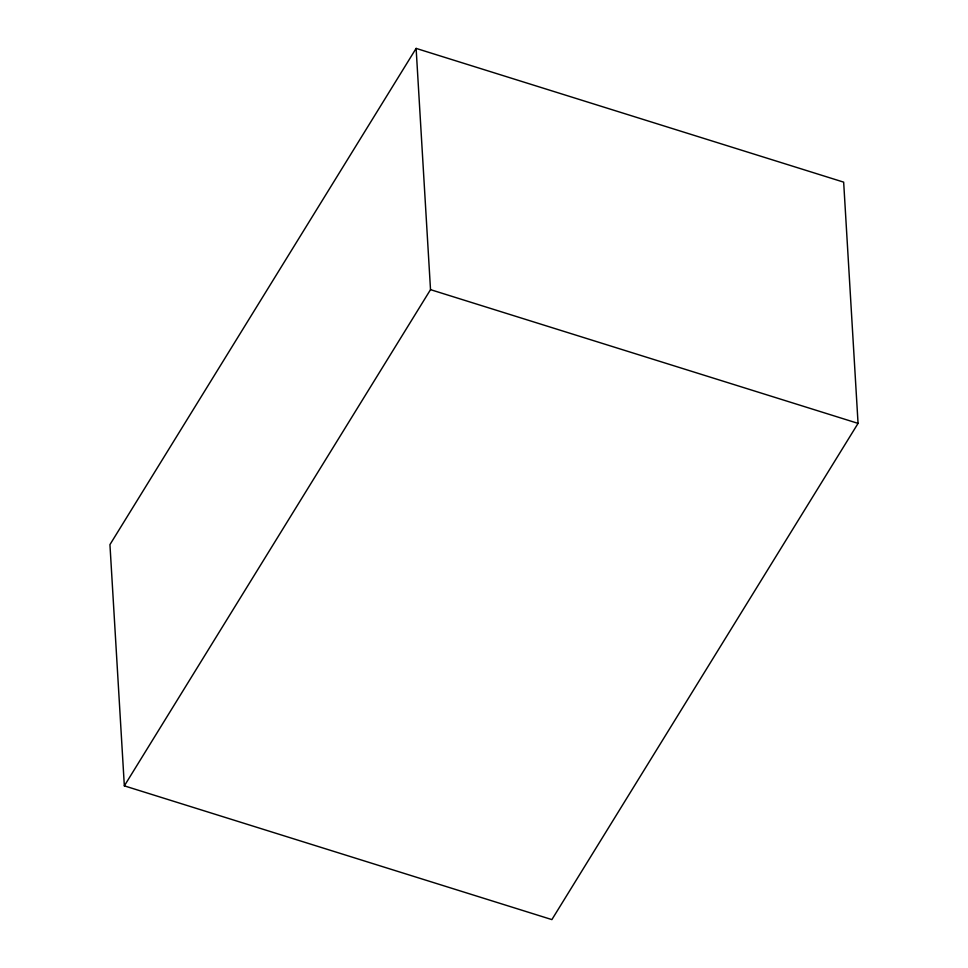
<?xml version="1.0" encoding="UTF-8"?>
<svg xmlns="http://www.w3.org/2000/svg" width="968" height="968" viewBox="0 0 968 968"><rect width="100%" height="100%" fill="white"/><g stroke="black" fill="none" stroke-linecap="round" stroke-linejoin="round"><path stroke-width="1.45" d="M416.119 48.4L109.941 544.621L124.34 785.859L551.881 919.6L858.059 423.379L843.66 182.141L416.119 48.4L430.518 289.65L124.34 785.859M430.518 289.65L858.059 423.379"/></g></svg>
